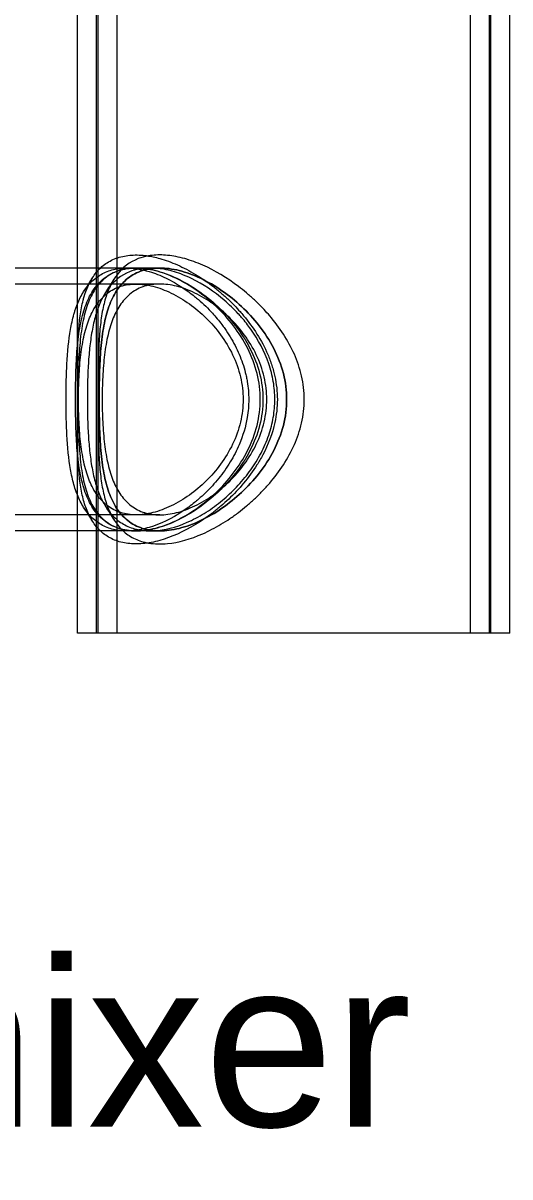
# Model space of a CAD drawing. Header units: millimetres. Extents: x 24306 to 29428, y 5751 to 9375.
# Drawn here: x 26548.6 to 26581.2, y 8291 to 8368.2 of the extents above; entities that cross this region are included whole.
import ezdxf

# ---------------------------------------------------------------- set-up
doc = ezdxf.new("R2010")
doc.units = ezdxf.units.MM
doc.layers.add('Equipment', color=123, linetype='Continuous')

# ---------------------------------------------------------------- blocks, each defined once
blk = doc.blocks.new('A$Ce64cb7e9')
at = {"layer": 'Equipment', "linetype": 'Continuous', "lineweight": 0, "extrusion": (-2.22045e-16, 1, 0)}
for p, q in [((-64, 0), (-64, 750)), ((-63.49, 0), (-63.49, 750)), ((-56.99, 0), (-56.99, 750)), ((64, 0), (64, 750)), ((71.01, 0), (71.01, 750)), ((-70.5, 0), (-70.5, 745)), ((70.5, 0), (70.5, 745)), ((77.51, 125), (77.51, 254)), ((49.41, 125), (70.5, 125)), ((49.41, 125), (52.59, 125)), ((70.5, 125), (461.9, 125)), ((77.51, 35), (77.51, 125)), ((49.41, 119.5), (446.79, 119.5)), ((77.51, 71.42), (77.51, 88.63)), ((49.41, 40.5), (446.79, 40.5)), ((49.41, 35), (70.5, 35)), ((49.41, 35), (52.59, 35)), ((70.5, 35), (461.9, 35)), ((77.51, 0), (77.51, 35)), ((-70.5, 0), (70.5, 0)), ((70.5, 0), (77.51, 0))]:
    blk.add_line(p, q, dxfattribs=at)
at = {"layer": 'Equipment', "linetype": 'Continuous', "lineweight": 0}
for points, knots in [([(3.31, 95.45), (5.41, 100.22), (8.41, 104.72), (11.75, 108.63), (12.98, 110.07), (14.28, 111.47), (15.61, 112.78), (16.05, 113.21), (16.5, 113.64), (16.94, 114.06), (17.84, 114.89), (18.73, 115.68), (19.65, 116.45), (20.56, 117.22), (21.5, 117.97), (22.43, 118.67), (26.29, 121.6), (30.5, 124.12), (34.65, 125.95), (36.73, 126.87), (38.82, 127.63), (40.85, 128.2), (42.87, 128.77), (44.84, 129.15), (46.7, 129.33), (48.53, 129.52), (50.3, 129.52), (52, 129.33), (52.43, 129.28), (52.85, 129.22), (53.26, 129.15), (54.5, 128.94), (55.67, 128.61), (56.74, 128.2), (59.68, 127.07), (62.12, 125.18), (64.01, 122.72), (64.7, 121.82), (65.33, 120.84), (65.89, 119.78), (66.07, 119.43), (66.25, 119.07), (66.42, 118.7), (66.77, 117.96), (67.08, 117.2), (67.37, 116.42), (67.65, 115.64), (67.9, 114.85), (68.14, 114.03), (68.6, 112.39), (68.99, 110.57), (69.3, 108.62), (69.61, 106.67), (69.84, 104.59), (70.01, 102.42), (70.17, 100.26), (70.28, 97.9), (70.35, 95.44), (70.42, 92.98), (70.45, 90.42), (70.47, 87.87), (70.49, 85.41), (70.49, 82.7), (70.49, 80), (70.49, 77.3), (70.49, 74.59), (70.47, 72.13), (70.45, 69.58), (70.42, 67.02), (70.35, 64.56), (70.28, 62.1), (70.17, 59.74), (70.01, 57.58), (69.84, 55.41), (69.61, 53.33), (69.3, 51.38), (68.99, 49.43), (68.6, 47.61), (68.14, 45.97), (67.9, 45.15), (67.65, 44.36), (67.37, 43.58), (67.08, 42.8), (66.77, 42.04), (66.42, 41.3), (65.74, 39.83), (64.93, 38.47), (64.01, 37.28), (63.07, 36.05), (61.99, 34.96), (60.77, 34.04), (59.56, 33.12), (58.21, 32.37), (56.74, 31.8), (56.03, 31.52), (55.27, 31.29), (54.47, 31.1), (54.08, 31), (53.67, 30.92), (53.26, 30.85), (51.2, 30.49), (48.98, 30.44), (46.7, 30.67), (42.98, 31.03), (38.81, 32.2), (34.65, 34.04), (32.57, 34.96), (30.48, 36.05), (28.43, 37.27), (27.4, 37.89), (26.39, 38.53), (25.38, 39.21), (24.38, 39.89), (23.39, 40.6), (22.42, 41.33), (21.49, 42.03), (20.56, 42.78), (19.64, 43.55), (18.73, 44.32), (17.83, 45.11), (16.94, 45.94), (16.05, 46.78), (15.16, 47.65), (14.29, 48.56), (13.42, 49.47), (12.57, 50.41), (11.75, 51.37), (10.08, 53.32), (8.49, 55.43), (7.06, 57.64), (5.63, 59.85), (4.36, 62.16), (3.31, 64.54), (2.31, 66.81), (1.44, 69.3), (0.84, 71.92), (0.54, 73.23), (0.31, 74.57), (0.15, 75.92), (0, 77.28), (-0.08, 78.63), (-0.08, 80)], [1.560676, 1.560676, 1.560676, 1.560676, 3.044904, 3.044904, 3.044904, 3.591612, 3.591612, 3.591612, 3.773849, 3.773849, 3.773849, 4.138321, 4.138321, 4.138321, 4.502794, 4.502794, 4.502794, 6.018805, 6.018805, 6.018805, 6.779157, 6.779157, 6.779157, 7.539509, 7.539509, 7.539509, 8.287754, 8.287754, 8.287754, 8.474815, 8.474815, 8.474815, 9.035999, 9.035999, 9.035999, 10.565691, 10.565691, 10.565691, 11.119255, 11.119255, 11.119255, 11.303776, 11.303776, 11.303776, 11.672819, 11.672819, 11.672819, 12.041861, 12.041861, 12.041861, 12.780521, 12.780521, 12.780521, 13.519182, 13.519182, 13.519182, 14.253158, 14.253158, 14.253158, 14.987134, 14.987134, 14.987134, 15.697677, 15.697677, 15.697677, 16.40822, 16.40822, 16.40822, 17.142196, 17.142196, 17.142196, 17.876172, 17.876172, 17.876172, 18.614832, 18.614832, 18.614832, 19.353493, 19.353493, 19.353493, 19.722535, 19.722535, 19.722535, 20.091577, 20.091577, 20.091577, 20.829662, 20.829662, 20.829662, 21.594508, 21.594508, 21.594508, 22.359355, 22.359355, 22.359355, 22.733477, 22.733477, 22.733477, 22.920538, 22.920538, 22.920538, 23.855845, 23.855845, 23.855845, 25.376548, 25.376548, 25.376548, 26.134554, 26.134554, 26.134554, 26.513557, 26.513557, 26.513557, 26.89256, 26.89256, 26.89256, 27.257032, 27.257032, 27.257032, 27.621505, 27.621505, 27.621505, 27.985977, 27.985977, 27.985977, 28.35045, 28.35045, 28.35045, 29.092564, 29.092564, 29.092564, 29.834677, 29.834677, 29.834677, 30.540048, 30.540048, 30.540048, 30.892734, 30.892734, 30.892734, 31.245419, 31.245419, 31.245419, 31.245419]), ([(77.47, 95.5), (77.4, 100.24), (77.18, 104.73), (76.65, 108.6), (76.38, 110.51), (76.04, 112.33), (75.61, 113.98), (75.5, 114.4), (75.39, 114.8), (75.28, 115.19), (74.92, 116.38), (74.52, 117.51), (74.06, 118.56), (73.75, 119.29), (73.4, 119.99), (73.02, 120.67), (72.65, 121.34), (72.24, 121.99), (71.8, 122.6), (70.91, 123.82), (69.89, 124.91), (68.75, 125.84), (67.59, 126.76), (66.3, 127.53), (64.88, 128.11), (63.46, 128.7), (61.92, 129.09), (60.29, 129.29), (58.69, 129.49), (56.97, 129.52), (55.13, 129.35), (54.68, 129.3), (54.21, 129.25), (53.74, 129.18), (52.32, 128.98), (50.87, 128.67), (49.41, 128.26), (47.44, 127.71), (45.39, 126.97), (43.33, 126.06), (41.27, 125.14), (39.2, 124.06), (37.16, 122.82), (35.68, 121.93), (34.19, 120.94), (32.72, 119.88), (32.23, 119.52), (31.75, 119.16), (31.26, 118.79), (30.3, 118.05), (29.36, 117.28), (28.44, 116.5), (27.53, 115.72), (26.64, 114.92), (25.77, 114.09), (24.47, 112.85), (23.17, 111.51), (21.91, 110.09), (21.5, 109.62), (21.08, 109.14), (20.67, 108.65), (19.03, 106.68), (17.49, 104.58), (16.11, 102.4), (14.73, 100.22), (13.46, 97.86), (12.41, 95.4), (11.88, 94.17), (11.41, 92.91), (11, 91.65), (10.8, 91.01), (10.61, 90.38), (10.44, 89.74), (10.27, 89.1), (10.12, 88.47), (9.98, 87.83), (9.45, 85.37), (9.13, 82.68), (9.13, 80), (9.13, 77.32), (9.45, 74.63), (9.98, 72.17), (10.8, 68.35), (12.28, 64.5), (14.14, 60.99), (14.76, 59.82), (15.42, 58.69), (16.11, 57.6), (17.49, 55.41), (19.04, 53.31), (20.67, 51.35), (22.31, 49.39), (24.04, 47.56), (25.78, 45.91), (26.64, 45.08), (27.53, 44.28), (28.44, 43.5), (29.36, 42.71), (30.3, 41.94), (31.27, 41.21), (31.75, 40.84), (32.23, 40.47), (32.72, 40.12), (34.19, 39.06), (35.68, 38.07), (37.16, 37.18), (41.24, 34.71), (45.46, 32.83), (49.42, 31.74), (50.38, 31.47), (51.35, 31.24), (52.31, 31.06), (53.27, 30.87), (54.22, 30.74), (55.14, 30.65), (56.97, 30.48), (58.69, 30.51), (60.29, 30.71), (61.92, 30.91), (63.46, 31.3), (64.88, 31.89), (66.3, 32.47), (67.59, 33.24), (68.75, 34.16), (69.9, 35.09), (70.91, 36.18), (71.8, 37.4), (72.68, 38.62), (73.43, 39.98), (74.06, 41.44), (74.37, 42.14), (74.65, 42.88), (74.91, 43.64), (75.17, 44.4), (75.4, 45.19), (75.61, 46.02), (76.04, 47.67), (76.38, 49.49), (76.65, 51.4), (77.18, 55.28), (77.4, 59.76), (77.47, 64.5), (77.51, 66.75), (77.51, 69.24), (77.51, 71.87), (77.51, 73.18), (77.51, 74.53), (77.51, 75.89), (77.51, 77.25), (77.51, 78.62), (77.51, 80)], [1.571673, 1.571673, 1.571673, 1.571673, 3.053958, 3.053958, 3.053958, 3.782213, 3.782213, 3.782213, 3.964277, 3.964277, 3.964277, 4.510469, 4.510469, 4.510469, 4.888986, 4.888986, 4.888986, 5.267503, 5.267503, 5.267503, 6.024538, 6.024538, 6.024538, 6.78457, 6.78457, 6.78457, 7.544602, 7.544602, 7.544602, 8.292482, 8.292482, 8.292482, 8.479453, 8.479453, 8.479453, 9.040363, 9.040363, 9.040363, 9.805458, 9.805458, 9.805458, 10.570552, 10.570552, 10.570552, 11.124636, 11.124636, 11.124636, 11.309331, 11.309331, 11.309331, 11.678721, 11.678721, 11.678721, 12.04811, 12.04811, 12.04811, 12.602227, 12.602227, 12.602227, 12.786933, 12.786933, 12.786933, 13.525756, 13.525756, 13.525756, 14.260711, 14.260711, 14.260711, 14.628189, 14.628189, 14.628189, 14.811928, 14.811928, 14.811928, 14.995667, 14.995667, 14.995667, 15.706944, 15.706944, 15.706944, 16.41822, 16.41822, 16.41822, 17.520866, 17.520866, 17.520866, 17.888415, 17.888415, 17.888415, 18.627169, 18.627169, 18.627169, 19.365923, 19.365923, 19.365923, 19.735363, 19.735363, 19.735363, 20.104802, 20.104802, 20.104802, 20.289522, 20.289522, 20.289522, 20.843681, 20.843681, 20.843681, 22.373634, 22.373634, 22.373634, 22.747548, 22.747548, 22.747548, 23.121462, 23.121462, 23.121462, 23.869289, 23.869289, 23.869289, 24.629466, 24.629466, 24.629466, 25.389643, 25.389643, 25.389643, 26.146678, 26.146678, 26.146678, 26.903714, 26.903714, 26.903714, 27.267856, 27.267856, 27.267856, 27.631999, 27.631999, 27.631999, 28.360283, 28.360283, 28.360283, 29.842356, 29.842356, 29.842356, 30.545659, 30.545659, 30.545659, 30.89731, 30.89731, 30.89731, 31.248941, 31.248941, 31.248941, 31.248941]), ([(5.94, 80), (5.94, 82.94), (6.32, 85.94), (7.84, 91.83), (8.96, 94.72), (11.8, 100.21), (13.5, 102.83), (17.26, 107.65), (19.31, 109.86), (23.47, 113.76), (25.74, 115.6), (30.48, 118.88), (32.95, 120.31), (37.88, 122.64), (40.34, 123.53), (45.07, 124.71), (47.33, 125), (51.49, 125), (53.5, 124.71), (57.18, 123.53), (58.86, 122.64), (61.81, 120.31), (63.08, 118.88), (65.22, 115.6), (66.09, 113.76), (67.49, 109.86), (68.07, 107.65), (68.98, 102.83), (69.3, 100.21), (69.78, 94.72), (69.92, 91.83), (70.1, 85.94), (70.13, 82.94), (70.13, 80)], [14.063394, 14.063394, 14.063394, 14.063394, 14.946236, 14.946236, 15.829078, 15.829078, 16.711921, 16.711921, 17.594763, 17.594763, 18.469845, 18.469845, 19.344927, 19.344927, 20.220009, 20.220009, 21.095091, 21.095091, 21.970173, 21.970173, 22.845255, 22.845255, 23.720337, 23.720337, 24.595419, 24.595419, 25.478261, 25.478261, 26.361103, 26.361103, 27.243945, 27.243945, 28.126788, 28.126788, 28.126788, 28.126788]), ([(5.94, 80), (5.94, 82.94), (6.32, 85.94), (7.84, 91.83), (8.96, 94.72), (11.8, 100.21), (13.5, 102.83), (17.26, 107.65), (19.31, 109.86), (23.47, 113.76), (25.74, 115.6), (30.48, 118.88), (32.95, 120.31), (37.88, 122.64), (40.34, 123.53), (45.07, 124.71), (47.33, 125), (51.49, 125), (53.5, 124.71), (57.18, 123.53), (58.86, 122.64), (61.81, 120.31), (63.08, 118.88), (65.22, 115.6), (66.09, 113.76), (67.49, 109.86), (68.07, 107.65), (68.98, 102.83), (69.3, 100.21), (69.78, 94.72), (69.92, 91.83), (70.1, 85.94), (70.13, 82.94), (70.13, 77.06), (70.1, 74.06), (69.92, 68.17), (69.78, 65.28), (69.3, 59.79), (68.98, 57.17), (68.07, 52.35), (67.49, 50.14), (66.09, 46.24), (65.22, 44.4), (63.08, 41.12), (61.81, 39.69), (58.86, 37.36), (57.18, 36.47), (53.5, 35.29), (51.49, 35), (47.33, 35), (45.07, 35.29), (40.34, 36.47), (37.88, 37.36), (32.95, 39.69), (30.48, 41.12), (25.74, 44.4), (23.47, 46.24), (19.31, 50.14), (17.26, 52.35), (13.5, 57.17), (11.8, 59.79), (8.96, 65.28), (7.84, 68.17), (6.32, 74.06), (5.94, 77.06), (5.94, 80)], [-28.126788, -28.126788, -28.126788, -28.126788, -27.243945, -27.243945, -26.361103, -26.361103, -25.478261, -25.478261, -24.595419, -24.595419, -23.720337, -23.720337, -22.845255, -22.845255, -21.970173, -21.970173, -21.095091, -21.095091, -20.220009, -20.220009, -19.344927, -19.344927, -18.469845, -18.469845, -17.594763, -17.594763, -16.711921, -16.711921, -15.829078, -15.829078, -14.946236, -14.946236, -14.063394, -14.063394, -13.180552, -13.180552, -12.297709, -12.297709, -11.414867, -11.414867, -10.532025, -10.532025, -9.656943, -9.656943, -8.781861, -8.781861, -7.906779, -7.906779, -7.031697, -7.031697, -6.156615, -6.156615, -5.281533, -5.281533, -4.406451, -4.406451, -3.531369, -3.531369, -2.648527, -2.648527, -1.765684, -1.765684, -0.882842, -0.882842, 0, 0, 0, 0]), ([(12.06, 92.21), (13.49, 96.42), (15.66, 100.48), (19.2, 105.43), (20.6, 107.22), (22.89, 109.78), (24.86, 111.79), (26.48, 113.26), (30.76, 116.94), (34.63, 119.51), (40.45, 122.32), (44.41, 123.89), (48.19, 124.66), (51.73, 125.04), (53.87, 125.05), (57.15, 124.56), (58.68, 124.11), (62.61, 122.53), (65.04, 120.6), (67.63, 117.16), (68.49, 115.81), (69.59, 113.62), (70.39, 111.73), (70.93, 110.16), (71.67, 107.74), (72.53, 104.18), (73.1, 100.25), (73.54, 96.37), (73.88, 92.34), (74.05, 88.15), (74.16, 84.03), (74.21, 80), (74.16, 75.97), (74.05, 71.85), (73.88, 67.66), (73.54, 63.63), (73.1, 59.75), (72.53, 55.82), (71.67, 52.27), (70.93, 49.85), (70.39, 48.28), (69.11, 45.24), (67.86, 43.14), (65.99, 40.67), (63.83, 38.43), (61.17, 36.89), (59.03, 36.03), (57.92, 35.66), (54.74, 34.97), (52.16, 34.91), (46.41, 35.52), (42.4, 36.73), (36.57, 39.56), (33.66, 41.22), (29.95, 43.85), (28.17, 45.29), (26.48, 46.74), (24.86, 48.21), (22.49, 50.62), (20.24, 53.22), (18.88, 55.01), (16.95, 57.71), (14.57, 61.54), (12.78, 65.68), (11.38, 69.78), (10.59, 72.84), (10.08, 76.95), (9.99, 78.98), (9.99, 80)], [-26.764199, -26.764199, -26.764199, -26.764199, -25.425998, -25.425998, -24.933077, -24.76877, -24.440157, -24.111543, -24.111543, -22.744685, -22.744685, -22.05914, -21.373596, -21.373596, -20.698967, -20.53031, -20.024339, -20.024339, -18.645145, -18.645145, -18.146044, -17.979677, -17.646943, -17.314209, -17.314209, -16.648222, -15.982235, -15.982235, -15.320472, -14.658708, -14.658708, -14.018072, -13.377436, -13.377436, -12.715673, -12.053909, -12.053909, -11.387922, -10.721935, -10.721935, -10.389201, -10.056467, -9.390999, -9.390999, -8.701402, -8.011806, -8.011806, -7.674491, -7.505834, -6.662548, -6.662548, -5.29146, -5.29146, -4.608031, -4.266316, -3.924602, -3.924602, -3.595988, -3.267374, -2.93876, -2.610146, -2.610146, -1.941046, -1.271946, -1.271946, -0.635973, -0.317986, 0, 0, 0, 0]), ([(78.25, 80), (78.25, 82.94), (78.21, 85.94), (78.04, 91.83), (77.89, 94.72), (77.42, 100.21), (77.09, 102.83), (76.19, 107.65), (75.61, 109.86), (74.21, 113.76), (73.34, 115.6), (71.2, 118.88), (69.92, 120.31), (66.97, 122.64), (65.29, 123.53), (61.61, 124.71), (59.61, 125), (55.45, 125), (53.19, 124.71), (48.46, 123.53), (46, 122.64), (41.07, 120.31), (38.6, 118.88), (33.86, 115.6), (31.59, 113.76), (27.42, 109.86), (25.37, 107.65), (21.62, 102.83), (19.91, 100.21), (17.08, 94.72), (15.95, 91.83), (14.44, 85.94), (14.06, 82.94), (14.06, 80)], [14.063394, 14.063394, 14.063394, 14.063394, 14.946236, 14.946236, 15.829078, 15.829078, 16.711921, 16.711921, 17.594763, 17.594763, 18.469845, 18.469845, 19.344927, 19.344927, 20.220009, 20.220009, 21.095091, 21.095091, 21.970173, 21.970173, 22.845255, 22.845255, 23.720337, 23.720337, 24.595419, 24.595419, 25.478261, 25.478261, 26.361103, 26.361103, 27.243945, 27.243945, 28.126788, 28.126788, 28.126788, 28.126788]), ([(77.33, 80), (77.33, 82.96), (77.3, 85.96), (77.17, 91.86), (77.05, 94.75), (76.65, 100.24), (76.36, 102.85), (75.54, 107.66), (75.01, 109.87), (73.7, 113.76), (72.88, 115.59), (70.84, 118.86), (69.62, 120.3), (66.77, 122.62), (65.14, 123.52), (61.55, 124.71), (59.59, 125), (55.52, 125), (53.31, 124.71), (48.69, 123.54), (46.27, 122.65), (41.43, 120.32), (39.01, 118.89), (34.35, 115.61), (32.12, 113.77), (28.03, 109.86), (26.02, 107.64), (22.34, 102.81), (20.67, 100.19), (17.91, 94.69), (16.81, 91.8), (15.35, 85.92), (14.98, 82.93), (14.98, 77.06), (15.35, 74.07), (16.82, 68.18), (17.92, 65.29), (20.69, 59.77), (22.37, 57.15), (26.06, 52.32), (28.07, 50.1), (32.17, 46.19), (34.4, 44.36), (39.05, 41.09), (41.47, 39.66), (46.29, 37.35), (48.7, 36.46), (53.32, 35.28), (55.52, 35), (59.59, 35), (61.56, 35.29), (65.15, 36.48), (66.78, 37.39), (69.63, 39.72), (70.86, 41.16), (72.9, 44.44), (73.72, 46.29), (75.02, 50.18), (75.55, 52.39), (76.37, 57.19), (76.65, 59.8), (77.05, 65.28), (77.17, 68.17), (77.3, 74.05), (77.33, 77.05), (77.33, 80)], [-28.134346, -28.134346, -28.134346, -28.134346, -27.247123, -27.247123, -26.359899, -26.359899, -25.472675, -25.472675, -24.585451, -24.585451, -23.706301, -23.706301, -22.827151, -22.827151, -21.948002, -21.948002, -21.068852, -21.068852, -20.197353, -20.197353, -19.325854, -19.325854, -18.454355, -18.454355, -17.582856, -17.582856, -16.703931, -16.703931, -15.825006, -15.825006, -14.946081, -14.946081, -14.067156, -14.067156, -13.186456, -13.186456, -12.305756, -12.305756, -11.425055, -11.425055, -10.544355, -10.544355, -9.674621, -9.674621, -8.804887, -8.804887, -7.935153, -7.935153, -7.065419, -7.065419, -6.184313, -6.184313, -5.303208, -5.303208, -4.422102, -4.422102, -3.540997, -3.540997, -2.655748, -2.655748, -1.770498, -1.770498, -0.885249, -0.885249, 0, 0, 0, 0]), ([(81.17, 92.1), (80.95, 96.27), (80.58, 100.32), (79.64, 105.7), (79.16, 107.93), (78.17, 111.22), (77.61, 112.72), (76.81, 114.52), (76.09, 115.96), (74.43, 118.6), (72.9, 120.28), (70.62, 122.18), (68.05, 123.78), (65.03, 124.6), (61.9, 125.03), (59.82, 125.07), (56.22, 124.62), (54.36, 124.2), (51.1, 123.23), (47.24, 121.73), (43.38, 119.51), (40.13, 117.35), (38.31, 116), (35.69, 113.81), (33.63, 111.92), (32.11, 110.35), (30.27, 108.33), (28.81, 106.59), (26.11, 102.88), (24.61, 100.42), (22.59, 96.51), (21.29, 93.47), (20.21, 89.81), (19.72, 87.71), (19.53, 86.65), (19.1, 84.07), (18.77, 80), (19.1, 75.93), (19.96, 70.7), (21.22, 66.49), (23.1, 62.52), (24.61, 59.58), (27.01, 55.64), (29.9, 52.08), (32.11, 49.65), (33.63, 48.08), (35.69, 46.19), (38.31, 43.99), (40.13, 42.65), (45.26, 39.23), (49.22, 37.32), (53.9, 35.94), (55.75, 35.47), (59.41, 34.92), (61.91, 34.97), (65.03, 35.39), (68.06, 36.22), (70.62, 37.82), (72.9, 39.72), (74.94, 41.96), (76.48, 44.74), (77.45, 46.93), (78.04, 48.4), (79.06, 51.62), (79.65, 54.31), (80.58, 59.68), (80.96, 63.73), (81.28, 69.88), (81.39, 72.91), (81.45, 76.98), (81.46, 78.99), (81.46, 80)], [-26.779994, -26.779994, -26.779994, -26.779994, -25.442419, -25.442419, -24.78526, -24.62097, -24.128101, -24.128101, -23.786537, -23.444972, -22.761844, -22.761844, -22.076011, -21.390178, -21.390178, -20.715309, -20.546592, -20.040441, -20.040441, -19.350039, -18.659638, -18.659638, -18.159646, -17.992983, -17.659655, -17.326328, -17.326328, -16.826307, -16.659633, -15.992938, -15.992938, -15.329733, -14.998131, -14.832329, -14.666528, -14.666528, -14.024691, -13.382853, -13.382853, -12.387854, -12.056187, -12.056187, -11.389554, -10.722922, -10.722922, -10.389549, -10.056177, -9.88949, -9.389431, -9.389431, -8.008841, -8.008841, -7.671431, -7.334021, -6.6592, -6.6592, -5.973236, -5.287273, -5.287273, -4.604143, -3.921014, -3.921014, -3.592421, -3.263828, -2.606643, -2.606643, -1.269259, -1.269259, -0.634617, -0.317296, 0, 0, 0, 0]), ([(69.1, 80), (69.1, 82.55), (69.04, 85.16), (68.78, 90.32), (68.58, 92.86), (67.99, 97.7), (67.6, 100), (66.61, 104.26), (66, 106.2), (64.59, 109.65), (63.73, 111.27), (61.68, 114.15), (60.49, 115.41), (57.78, 117.44), (56.27, 118.22), (52.99, 119.25), (51.23, 119.5), (47.6, 119.5), (45.64, 119.25), (41.57, 118.22), (39.45, 117.44), (35.24, 115.41), (33.13, 114.15), (29.11, 111.27), (27.19, 109.65), (23.7, 106.2), (21.99, 104.26), (18.88, 100), (17.48, 97.7), (15.17, 92.86), (14.27, 90.32), (13.06, 85.16), (12.76, 82.55), (12.76, 77.45), (13.06, 74.84), (14.27, 69.68), (15.17, 67.14), (17.48, 62.3), (18.88, 60), (21.99, 55.74), (23.7, 53.8), (27.19, 50.35), (29.11, 48.73), (33.13, 45.85), (35.24, 44.59), (39.45, 42.56), (41.57, 41.78), (45.64, 40.75), (47.6, 40.5), (51.23, 40.5), (52.99, 40.75), (56.27, 41.78), (57.78, 42.56), (60.49, 44.59), (61.68, 45.85), (63.73, 48.73), (64.59, 50.35), (66, 53.8), (66.61, 55.74), (67.6, 60), (67.99, 62.3), (68.58, 67.14), (68.78, 69.68), (69.04, 74.84), (69.1, 77.45), (69.1, 80)], [-24.443343, -24.443343, -24.443343, -24.443343, -23.677715, -23.677715, -22.912086, -22.912086, -22.146458, -22.146458, -21.38083, -21.38083, -20.618749, -20.618749, -19.856669, -19.856669, -19.094588, -19.094588, -18.332507, -18.332507, -17.570427, -17.570427, -16.808346, -16.808346, -16.046265, -16.046265, -15.284185, -15.284185, -14.518556, -14.518556, -13.752928, -13.752928, -12.9873, -12.9873, -12.221671, -12.221671, -11.456043, -11.456043, -10.690415, -10.690415, -9.924787, -9.924787, -9.159158, -9.159158, -8.397078, -8.397078, -7.634997, -7.634997, -6.872916, -6.872916, -6.110836, -6.110836, -5.348755, -5.348755, -4.586674, -4.586674, -3.824594, -3.824594, -3.062513, -3.062513, -2.296885, -2.296885, -1.531257, -1.531257, -0.765628, -0.765628, 0, 0, 0, 0]), ([(20.87, 80), (20.87, 82.55), (21.17, 85.16), (22.38, 90.32), (23.29, 92.86), (25.59, 97.7), (26.99, 100), (30.1, 104.26), (31.81, 106.2), (35.31, 109.65), (37.23, 111.27), (41.25, 114.15), (43.35, 115.41), (47.57, 117.44), (49.68, 118.22), (53.76, 119.25), (55.72, 119.5), (59.34, 119.5), (61.1, 119.25), (64.38, 118.22), (65.9, 117.44), (68.6, 115.41), (69.8, 114.15), (71.85, 111.27), (72.7, 109.65), (74.12, 106.2), (74.72, 104.26), (75.72, 100), (76.11, 97.7), (76.7, 92.86), (76.9, 90.32), (77.16, 85.16), (77.22, 82.55), (77.22, 77.45), (77.16, 74.84), (76.9, 69.68), (76.7, 67.14), (76.11, 62.3), (75.72, 60), (74.72, 55.74), (74.12, 53.8), (72.7, 50.35), (71.85, 48.73), (69.8, 45.85), (68.6, 44.59), (65.9, 42.56), (64.38, 41.78), (61.1, 40.75), (59.34, 40.5), (55.72, 40.5), (53.76, 40.75), (49.68, 41.78), (47.57, 42.56), (43.35, 44.59), (41.25, 45.85), (37.23, 48.73), (35.31, 50.35), (31.81, 53.8), (30.1, 55.74), (26.99, 60), (25.59, 62.3), (23.29, 67.14), (22.38, 69.68), (21.17, 74.84), (20.87, 77.45), (20.87, 80)], [-24.443343, -24.443343, -24.443343, -24.443343, -23.677715, -23.677715, -22.912086, -22.912086, -22.146458, -22.146458, -21.38083, -21.38083, -20.618749, -20.618749, -19.856669, -19.856669, -19.094588, -19.094588, -18.332507, -18.332507, -17.570427, -17.570427, -16.808346, -16.808346, -16.046265, -16.046265, -15.284185, -15.284185, -14.518556, -14.518556, -13.752928, -13.752928, -12.9873, -12.9873, -12.221671, -12.221671, -11.456043, -11.456043, -10.690415, -10.690415, -9.924787, -9.924787, -9.159158, -9.159158, -8.397078, -8.397078, -7.634997, -7.634997, -6.872916, -6.872916, -6.110836, -6.110836, -5.348755, -5.348755, -4.586674, -4.586674, -3.824594, -3.824594, -3.062513, -3.062513, -2.296885, -2.296885, -1.531257, -1.531257, -0.765628, -0.765628, 0, 0, 0, 0]), ([(-0.08, 80), (-0.08, 81.36), (0, 82.72), (0.31, 85.42), (0.54, 86.76), (1.42, 90.59), (2.28, 93.1), (3.31, 95.45)], [-1.586105, -1.586105, -1.586105, -1.586105, -1.178091, -1.178091, -0.773261, -0.773261, -0.000001, -0.000001, -0.000001, -0.000001]), ([(77.51, 80), (77.51, 81.37), (77.51, 82.75), (77.51, 85.46), (77.51, 86.81), (77.51, 90.65), (77.51, 93.16), (77.47, 95.5)], [-1.58649, -1.58649, -1.58649, -1.58649, -1.17706, -1.17706, -0.771582, -0.771582, 0, 0, 0, 0]), ([(9.99, 80), (9.99, 82.05), (10.16, 84.1), (10.68, 87.15), (10.9, 88.17), (11.42, 90.21), (11.72, 91.21), (12.06, 92.21)], [0.00057, 0.00057, 0.00057, 0.00057, 0.616656, 0.616656, 0.930209, 0.930209, 1.246671, 1.246671, 1.246671, 1.246671]), ([(81.46, 80), (81.46, 82.01), (81.44, 84.04), (81.4, 86.07), (81.35, 88.1), (81.28, 90.12), (81.17, 92.1)], [0.000185, 0.000185, 0.000185, 0.000185, 0.602476, 0.602476, 0.602476, 1.204927, 1.204927, 1.204927, 1.204927]), ([(70.13, 80), (70.13, 77.06), (70.1, 74.06), (69.92, 68.17), (69.78, 65.28), (69.3, 59.79), (68.98, 57.17), (68.07, 52.35), (67.49, 50.14), (66.09, 46.24), (65.22, 44.4), (63.08, 41.12), (61.81, 39.69), (58.86, 37.36), (57.18, 36.47), (53.5, 35.29), (51.49, 35), (47.33, 35), (45.07, 35.29), (40.34, 36.47), (37.88, 37.36), (32.95, 39.69), (30.48, 41.12), (25.74, 44.4), (23.47, 46.24), (19.31, 50.14), (17.26, 52.35), (13.5, 57.17), (11.8, 59.79), (8.96, 65.28), (7.84, 68.17), (6.32, 74.06), (5.94, 77.06), (5.94, 80)], [0, 0, 0, 0, 0.882842, 0.882842, 1.765684, 1.765684, 2.648527, 2.648527, 3.531369, 3.531369, 4.406451, 4.406451, 5.281533, 5.281533, 6.156615, 6.156615, 7.031697, 7.031697, 7.906779, 7.906779, 8.781861, 8.781861, 9.656943, 9.656943, 10.532025, 10.532025, 11.414867, 11.414867, 12.297709, 12.297709, 13.180552, 13.180552, 14.063394, 14.063394, 14.063394, 14.063394]), ([(14.06, 80), (14.06, 77.06), (14.44, 74.06), (15.95, 68.17), (17.08, 65.28), (19.91, 59.79), (21.62, 57.17), (25.37, 52.35), (27.42, 50.14), (31.59, 46.24), (33.86, 44.4), (38.6, 41.12), (41.07, 39.69), (46, 37.36), (48.46, 36.47), (53.19, 35.29), (55.45, 35), (59.61, 35), (61.61, 35.29), (65.29, 36.47), (66.97, 37.36), (69.92, 39.69), (71.2, 41.12), (73.34, 44.4), (74.21, 46.24), (75.61, 50.14), (76.19, 52.35), (77.09, 57.17), (77.42, 59.79), (77.89, 65.28), (78.04, 68.17), (78.21, 74.06), (78.25, 77.06), (78.25, 80)], [0, 0, 0, 0, 0.882842, 0.882842, 1.765684, 1.765684, 2.648527, 2.648527, 3.531369, 3.531369, 4.406451, 4.406451, 5.281533, 5.281533, 6.156615, 6.156615, 7.031697, 7.031697, 7.906779, 7.906779, 8.781861, 8.781861, 9.656943, 9.656943, 10.532025, 10.532025, 11.414867, 11.414867, 12.297709, 12.297709, 13.180552, 13.180552, 14.063394, 14.063394, 14.063394, 14.063394])]:
    blk.add_open_spline(points, degree=3, knots=knots, dxfattribs=at)
for points in [[(65.06, 121.22), (66.03, 119.67), (67.01, 118.11), (67.98, 116.56)], [(72.39, 121.72), (73.39, 120.17), (74.39, 118.61), (75.38, 117.06)], [(67.97, 43.42), (67, 41.87), (66.03, 40.33), (65.05, 38.78)], [(75.38, 42.94), (74.38, 41.38), (73.39, 39.83), (72.39, 38.27)]]:
    blk.add_open_spline(points, degree=3, dxfattribs=at)

msp = doc.modelspace()

# ---------------------------------------------------------------- block references
at = {"xscale": -0.1953125, "yscale": 0.1953125, "zscale": 0.1953125}
msp.add_blockref('A$Ce64cb7e9', (26567.412, 8327.403), dxfattribs=at)

# ---------------------------------------------------------------- texts
at = {"insert": (26574.601, 8305.581), "char_height": 11.16639, "width": 777.1843, "attachment_point": 3}
msp.add_mtext('{\\fArial|b0|i0|c0|p34;Hilda Melting mixer }', dxfattribs=at)

doc.saveas('drawing.dxf')
